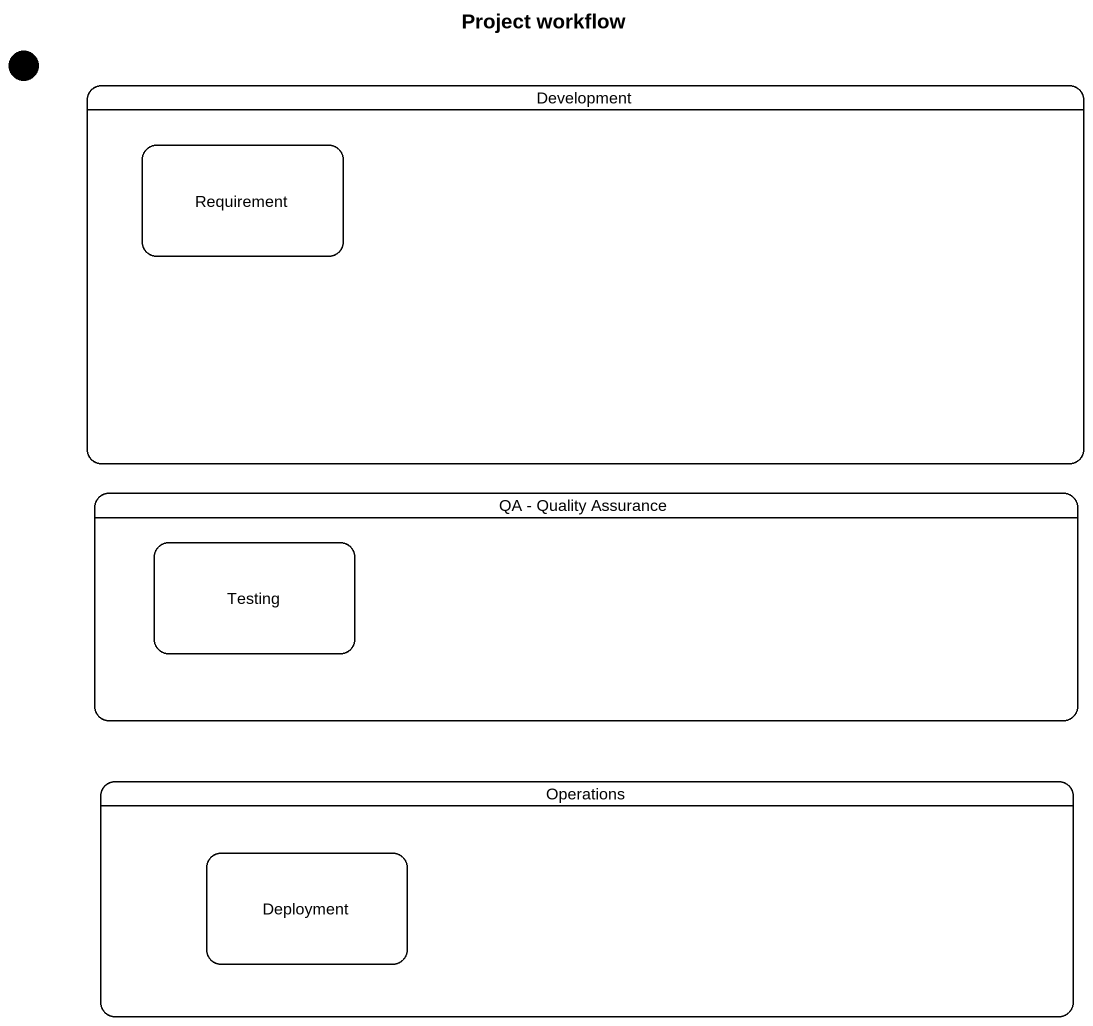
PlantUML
@startuml
title Project workflow
hide empty description
state initial1 <<start>>
state Development {
  state Requirement
}
state "QA - Quality Assurance" as QA_Quality_Assurance {
  state Testing
}
state Operations {
  state Deployment
}
@enduml
